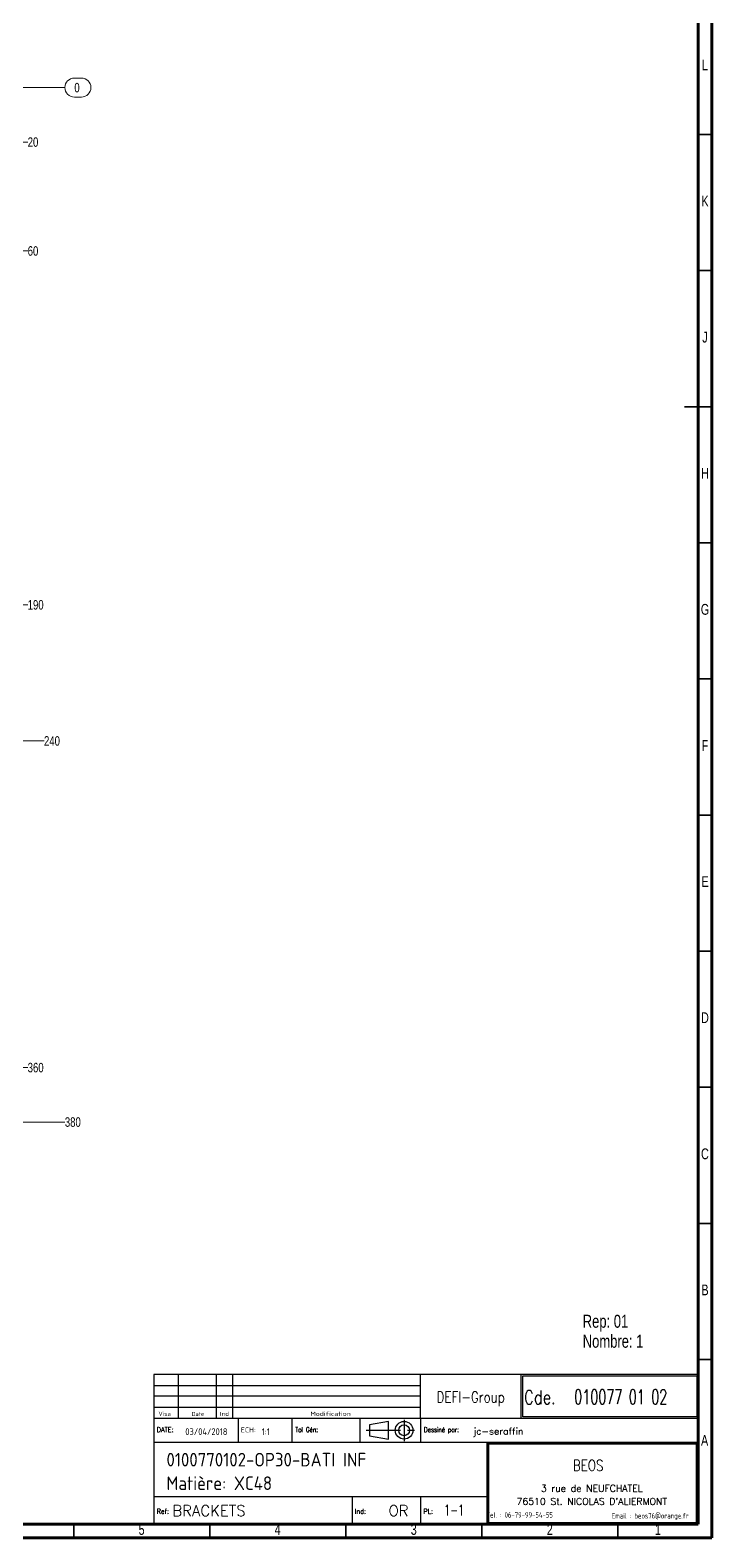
# Model space of a CAD drawing. Header units: millimetres. Extents: x 15 to 1184, y 5 to 836.
# Drawn here: x 933 to 1184, y 5 to 559 of the extents above; entities that cross this region are included whole.
import ezdxf

# ---------------------------------------------------------------- set-up
doc = ezdxf.new("R2010")
doc.units = ezdxf.units.MM
doc.linetypes.add('CENTERX2', pattern=[20.32, 12.7, -2.54, 2.54, -2.54])
doc.layers.add('DIMENSIONS', color=176, linetype='Continuous')
doc.styles.add('SLDTEXTSTYLE0', font='TXT', dxfattribs={"width": 0.75})
doc.styles.add('SLDTEXTSTYLE1', font='ISOCP')
doc.styles.add('SLDTEXTSTYLE10', font='ISOCP', dxfattribs={"width": 1.147311})
doc.styles.add('SLDTEXTSTYLE11', font='ISOCP', dxfattribs={"width": 1.385904})
doc.styles.add('SLDTEXTSTYLE12', font='ISOCP', dxfattribs={"width": 1.246461})
doc.styles.add('SLDTEXTSTYLE13', font='ROMAND')
doc.styles.add('SLDTEXTSTYLE2', font='ROMANT', dxfattribs={"width": 0.8})
doc.styles.add('SLDTEXTSTYLE3', font='ISOCP', dxfattribs={"width": 0.8})
doc.styles.add('SLDTEXTSTYLE4', font='ROMANS', dxfattribs={"width": 0.8})
doc.styles.add('SLDTEXTSTYLE5', font='ROMANT')
doc.styles.add('SLDTEXTSTYLE6', font='ROMANS')
doc.styles.add('SLDTEXTSTYLE7', font='ROMANT', dxfattribs={"width": 0.65})
doc.styles.add('SLDTEXTSTYLE8', font='ISOCP', dxfattribs={"width": 1.446157})
doc.styles.add('SLDTEXTSTYLE9', font='ISOCP', dxfattribs={"width": 1.294402})
doc.dimstyles.new('SLDDIMSTYLE0', dxfattribs={"dimtxt": 3.5, "dimasz": 3.302, "dimexe": 0, "dimexo": 0.0625, "dimgap": 0.875, "dimtad": 0, "dimtih": 1, "dimtoh": 1, "dimdec": 0, "dimrnd": 1e-09, "dimdsep": 46, "dimtxsty": 'SLDTEXTSTYLE0', "dimblk1": 'NONE', "dimblk2": 'NONE', "dimsah": 1, "dimcen": 0.09, "dimadec": 0, "dimazin": 2, "dimtfac": 1, "dimtdec": 0, "dimtofl": 0, "dimtmove": 0, "dimatfit": 3, "dimldrblk": 'NONE', "dimfxl": 1, "dimfrac": 2, "dimtolj": 1, "dimtzin": 12, "dimarcsym": 0})
doc.dimstyles.new('SLDDIMSTYLE1', dxfattribs={"dimtxt": 3.5, "dimasz": 3.302, "dimexe": 0, "dimexo": 0.0625, "dimgap": 0.875, "dimtad": 0, "dimtih": 1, "dimtoh": 1, "dimrnd": 1e-09, "dimzin": 12, "dimdsep": 46, "dimtxsty": 'SLDTEXTSTYLE0', "dimblk1": 'NONE', "dimblk2": 'NONE', "dimsah": 1, "dimcen": 0.09, "dimadec": 0, "dimazin": 3, "dimtfac": 1, "dimtofl": 0, "dimtmove": 0, "dimatfit": 3, "dimldrblk": 'NONE', "dimfxl": 1, "dimfrac": 2, "dimtolj": 1, "dimtzin": 12, "dimarcsym": 0})

# ---------------------------------------------------------------- blocks, each defined once
blk = doc.blocks.new('SW_NOTE_0')
at = {"color": 0, "linetype": 'Continuous', "lineweight": 0, "char_height": 4.763, "attachment_point": 1, "style": 'SLDTEXTSTYLE0'}
for s, insert in [('Rep: 01', (0, 6.14)), ('Nombre: 1', (0, -1.21))]:
    blk.add_mtext(s, dxfattribs=dict(at, insert=insert))
blk = doc.blocks.new('_D_39')
at = {"color": 7, "linetype": 'Continuous', "lineweight": 18}
for p, q in [((917.59, 537.76), (946.25, 537.76)), ((949.74, 541.25), (952.33, 541.25)), ((952.33, 534.27), (949.74, 534.27))]:
    blk.add_line(p, q, dxfattribs=at)
for centre, start, end in [((949.74, 537.76), 90, 270), ((952.33, 537.76), 270, 90)]:
    blk.add_arc(centre, 3.49, start, end, dxfattribs=at)
at = {"color": 7, "linetype": 'Continuous', "lineweight": 18, "insert": (949.74, 539.49), "char_height": 3.5, "attachment_point": 1, "style": 'SLDTEXTSTYLE0'}
blk.add_mtext('0', dxfattribs=at)
blk = doc.blocks.new('_None')
blk = doc.blocks.new('_D_40')
at = {"color": 7, "linetype": 'Continuous', "lineweight": 18}
blk.add_line((910.09, 517.76), (932.59, 517.76), dxfattribs=at)
at = {"color": 7, "linetype": 'Continuous', "lineweight": 18, "insert": (932.59, 519.49), "char_height": 3.5, "attachment_point": 1, "style": 'SLDTEXTSTYLE0'}
blk.add_mtext('20', dxfattribs=at)
blk = doc.blocks.new('_D_45')
at = {"color": 7, "linetype": 'Continuous', "lineweight": 18}
blk.add_line((890.09, 477.76), (932.59, 477.76), dxfattribs=at)
at = {"color": 7, "linetype": 'Continuous', "lineweight": 18, "insert": (932.59, 479.49), "char_height": 3.5, "attachment_point": 1, "style": 'SLDTEXTSTYLE0'}
blk.add_mtext('60', dxfattribs=at)
blk = doc.blocks.new('_D_55')
at = {"color": 7, "linetype": 'Continuous', "lineweight": 18}
blk.add_line((875.09, 347.76), (932.59, 347.76), dxfattribs=at)
at = {"color": 7, "linetype": 'Continuous', "lineweight": 18, "insert": (932.59, 349.49), "char_height": 3.5, "attachment_point": 1, "style": 'SLDTEXTSTYLE0'}
blk.add_mtext('190', dxfattribs=at)
blk = doc.blocks.new('_D_60')
at = {"color": 7, "linetype": 'Continuous', "lineweight": 18}
blk.add_line((879.59, 297.76), (938.59, 297.76), dxfattribs=at)
at = {"color": 7, "linetype": 'Continuous', "lineweight": 18, "insert": (938.59, 299.49), "char_height": 3.5, "attachment_point": 1, "style": 'SLDTEXTSTYLE0'}
blk.add_mtext('240', dxfattribs=at)
blk = doc.blocks.new('_D_70')
at = {"color": 7, "linetype": 'Continuous', "lineweight": 18}
blk.add_line((910.09, 177.76), (932.59, 177.76), dxfattribs=at)
at = {"color": 7, "linetype": 'Continuous', "lineweight": 18, "insert": (932.59, 179.49), "char_height": 3.5, "attachment_point": 1, "style": 'SLDTEXTSTYLE0'}
blk.add_mtext('360', dxfattribs=at)
blk = doc.blocks.new('_D_73')
at = {"color": 7, "linetype": 'Continuous', "lineweight": 18}
blk.add_line((917.59, 157.76), (946.25, 157.76), dxfattribs=at)
at = {"color": 7, "linetype": 'Continuous', "lineweight": 18, "insert": (946.25, 159.49), "char_height": 3.5, "attachment_point": 1, "style": 'SLDTEXTSTYLE0'}
blk.add_mtext('380', dxfattribs=at)

msp = doc.modelspace()

# ---------------------------------------------------------------- linework, layer by layer
at = {"color": 7, "linetype": 'Continuous', "lineweight": 70}
for p, q in [((1179, 831), (1179, 10)), ((1184, 836), (1184, 5)), ((1179, 10), (20, 10)), ((1184, 5), (15, 5))]:
    msp.add_line(p, q, dxfattribs=at)
at = {"color": 7, "linetype": 'Continuous', "lineweight": 35}
for p, q in [((1179, 520.5), (1184, 520.5)), ((1179, 470.5), (1184, 470.5)), ((1184.001, 420.5), (1173.999, 420.5)), ((1179, 420.5), (1184, 420.5)), ((1179, 370.5), (1184, 370.5)), ((1179, 320.5), (1184, 320.5)), ((1179, 270.5), (1184, 270.5)), ((1179, 220.5), (1184, 220.5)), ((1179, 170.5), (1184, 170.5)), ((1179, 120.5), (1184, 120.5)), ((1179, 70.5), (1184, 70.5)), ((949.5, 10), (949.5, 5)), ((999.5, 10), (999.5, 5)), ((1049.5, 10), (1049.5, 5)), ((1099.5, 10), (1099.5, 5)), ((1149.5, 10), (1149.5, 5))]:
    msp.add_line(p, q, dxfattribs=at)
at = {"layer": 'DIMENSIONS', "color": 3}
for p, q in [((1076.982, 65.007), (978.982, 65.007)), ((978.982, 61.007), (1076.982, 61.007)), ((987.982, 49.007), (987.982, 65.007)), ((1001.982, 49.007), (1001.982, 65.007)), ((1007.982, 49.007), (1007.982, 65.007)), ((1076.982, 57.007), (978.982, 57.007)), ((978.982, 53.007), (1076.982, 53.007))]:
    msp.add_line(p, q, dxfattribs=at)
at = {"layer": 'DIMENSIONS', "color": 6}
for p, q in [((978.982, 65.007), (978.982, 10.007)), ((1178.982, 10.007), (1178.982, 65.007)), ((1178.982, 40.007), (1101.366, 40.007)), ((1101.366, 40.007), (1101.366, 10.007)), ((1178.782, 39.807), (1101.566, 39.807)), ((1101.566, 39.807), (1101.566, 10.207)), ((1178.582, 39.607), (1101.766, 39.607)), ((1101.766, 39.607), (1101.766, 10.407)), ((1178.382, 39.407), (1101.966, 39.407)), ((1101.966, 39.407), (1101.966, 10.607)), ((1178.382, 10.607), (1178.382, 39.407)), ((1178.582, 10.407), (1178.582, 39.607)), ((1178.782, 10.207), (1178.782, 39.807)), ((978.982, 10.007), (1178.982, 10.007)), ((1101.566, 10.207), (1178.782, 10.207)), ((1101.766, 10.407), (1178.582, 10.407)), ((1101.966, 10.607), (1178.382, 10.607))]:
    msp.add_line(p, q, dxfattribs=at)
at = {"layer": 'DIMENSIONS', "color": 1}
for p, q in [((1178.982, 65.007), (1076.982, 65.007)), ((1076.982, 49.007), (1076.982, 65.007)), ((1113.982, 49.007), (1113.982, 65.007)), ((1114.482, 49.507), (1114.482, 64.507)), ((1114.482, 64.507), (1178.482, 64.507)), ((1178.482, 64.507), (1178.482, 49.507)), ((978.982, 49.007), (1178.982, 49.007)), ((1009.982, 49.007), (1009.982, 40.007)), ((1029.713, 49.007), (1029.713, 40.007)), ((1054.602, 49.007), (1054.602, 40.007)), ((1076.982, 49.007), (1076.982, 40.007)), ((1178.482, 49.507), (1114.482, 49.507)), ((1101.366, 40.007), (978.982, 40.007)), ((1101.366, 20.007), (978.982, 20.007)), ((1051.774, 20.007), (1051.774, 10.007)), ((1076.982, 20.007), (1076.982, 10.007))]:
    msp.add_line(p, q, dxfattribs=at)
at = {"layer": 'DIMENSIONS'}
for p, q in [((1114.482, 49.507), (1114.482, 64.507)), ((1114.482, 64.507), (1178.482, 64.507)), ((1178.482, 64.507), (1178.482, 49.507)), ((1178.482, 49.507), (1114.482, 49.507))]:
    msp.add_line(p, q, dxfattribs=at)
at = {"layer": 'DIMENSIONS', "color": 3, "linetype": 'CENTERX2'}
for p, q in [((1056.928, 44.507), (1075.183, 44.507)), ((1070.916, 48.355), (1070.916, 40.52))]:
    msp.add_line(p, q, dxfattribs=at)
at = {"layer": 'DIMENSIONS', "color": 7}
for p, q in [((1065.226, 47.757), (1058.226, 46.507)), ((1058.226, 46.507), (1058.226, 42.507)), ((1065.226, 41.257), (1065.226, 47.757)), ((1058.226, 42.507), (1065.226, 41.257))]:
    msp.add_line(p, q, dxfattribs=at)
for radius in [3.25, 2]:
    msp.add_circle((1070.916, 44.507), radius, dxfattribs=at)

# ---------------------------------------------------------------- block references
at = {"color": 7, "linetype": 'Continuous', "lineweight": 0}
msp.add_blockref('SW_NOTE_0', (1136.545, 80.813), dxfattribs=at)

# ---------------------------------------------------------------- texts
at = {"color": 7, "linetype": 'Continuous', "lineweight": 0, "char_height": 3.969, "attachment_point": 2, "style": 'SLDTEXTSTYLE0'}
for s, insert in [('L', (1181.455, 548.06)), ('K', (1181.489, 498.06)), ('J', (1181.465, 448.06)), ('H', (1181.49, 398.06)), ('G', (1181.487, 348.06)), ('F', (1181.458, 298.06)), ('E', (1181.508, 248.06)), ('D', (1181.453, 198.06)), ('C', (1181.459, 148.06)), ('B', (1181.471, 98.06)), ('A', (1181.34, 42.81)), ('5', (974.46, 10.06)), ('4', (1024.46, 10.06)), ('3', (1074.46, 10.06)), ('2', (1124.46, 10.06)), ('1', (1164.21, 10.06))]:
    msp.add_mtext(s, dxfattribs=dict(at, insert=insert))
at = {"layer": 'DIMENSIONS'}
for s, insert, char_height, attachment_point, style in [('DEFI-Group', (1095.401, 58.708), 4, 2, 'SLDTEXTSTYLE2'), ('Cde.', (1114.982, 59.133), 5, 1, 'SLDTEXTSTYLE2'), ('010077 01 02', (1133.43, 59.447), 5.29167, 1, 'SLDTEXTSTYLE7'), ('Visa', (980.637, 51.354), 1.5671, 1, 'SLDTEXTSTYLE12'), ('Date', (992.806, 51.29), 1.4924, 1, 'SLDTEXTSTYLE10'), ('Ind', (1003.236, 51.29), 1.4924, 1, 'SLDTEXTSTYLE11'), ('Modification', (1036.471, 51.354), 1.56705, 1, 'SLDTEXTSTYLE8'), ('DATE:', (980.016, 45.605), 1.7277, 1, 'SLDTEXTSTYLE6'), ('03/04/2018', (990.515, 45.26), 2.5, 1, 'SLDTEXTSTYLE1'), ('ECH:', (1010.893, 45.567), 1.8141, 1, 'SLDTEXTSTYLE9'), ('1:1', (1018.602, 45.247), 2.5, 1, 'SLDTEXTSTYLE1'), ('Tol Gén:', (1030.934, 45.605), 1.7277, 1, 'SLDTEXTSTYLE4'), ('Dessiné par:', (1078.203, 45.605), 1.72768, 1, 'SLDTEXTSTYLE4'), ('jc-seraffin', (1096.337, 45.427), 2.5, 1, 'SLDTEXTSTYLE5'), ('0100770102-OP30-BATI INF', (983.585, 36.216), 5, 1, 'SLDTEXTSTYLE1'), ('BEOS', (1138.553, 33.602), 4, 2, 'SLDTEXTSTYLE2'), ('Matière: XC48', (983.585, 27.57), 5, 1, 'SLDTEXTSTYLE1'), ('3 rue de NEUFCHATEL', (1139.891, 24.455), 2.5, 2, 'SLDTEXTSTYLE13'), ('BRACKETS', (985.757, 16.958), 4, 1, 'SLDTEXTSTYLE5'), ('OR', (1065.176, 16.958), 4, 1, 'SLDTEXTSTYLE5'), ('1-1', (1085.633, 17.18), 4, 1, 'SLDTEXTSTYLE7'), ("76510 St. NICOLAS D'ALIERMONT", (1139.885, 19.63), 2.5, 2, 'SLDTEXTSTYLE13'), ('Ref:', (980.016, 15.605), 1.7277, 1, 'SLDTEXTSTYLE6'), ('Ind:', (1052.808, 15.605), 1.7277, 1, 'SLDTEXTSTYLE6'), ('PL:', (1078.016, 15.605), 1.7277, 1, 'SLDTEXTSTYLE6'), ('Tel. : 06-79-99-54-55', (1113.342, 14.435), 2, 2, 'SLDTEXTSTYLE3'), ('Email : beos76@orange.fr', (1161.354, 14.104), 2, 2, 'SLDTEXTSTYLE3')]:
    msp.add_mtext(s, dxfattribs=dict(at, insert=insert, char_height=char_height, attachment_point=attachment_point, style=style))

# ---------------------------------------------------------------- dimensions: what is measured, and where the dimension line sits
at = {"color": 7, "linetype": 'Continuous', "lineweight": 18}
for feature_location, offset, origin, dimstyle, picture, middle in [((874.087, 347.759), (58.5, 0), (916.587, 537.759), 'SLDDIMSTYLE1', '_D_55', (936.466, 347.759)), ((878.587, 297.759), (60, 0), (916.587, 537.759), 'SLDDIMSTYLE1', '_D_60', (942.466, 297.759)), ((889.087, 477.759), (43.5, 0), (916.587, 537.759), 'SLDDIMSTYLE1', '_D_45', (935.173, 477.759)), ((909.087, 517.759), (23.5, 0), (916.587, 537.759), 'SLDDIMSTYLE1', '_D_40', (935.173, 517.759)), ((909.087, 177.759), (23.5, 0), (916.587, 537.759), 'SLDDIMSTYLE1', '_D_70', (936.466, 177.759)), ((916.586913949, 537.758870215), (29.667889329, 0), (916.586913949, 537.758870215), 'SLDDIMSTYLE0', '_D_39', (951.036921181, 537.758870215)), ((916.587, 157.759), (29.668, 0), (916.587, 537.759), 'SLDDIMSTYLE1', '_D_73', (950.134, 157.759))]:
    dim = msp.add_ordinate_dim(feature_location=feature_location, offset=offset, dtype=0, origin=origin, dimstyle=dimstyle, dxfattribs=at)
    dim.commit()
    dim.dimension.update_dxf_attribs({"geometry": picture, "text_midpoint": middle})

doc.saveas('drawing.dxf')
